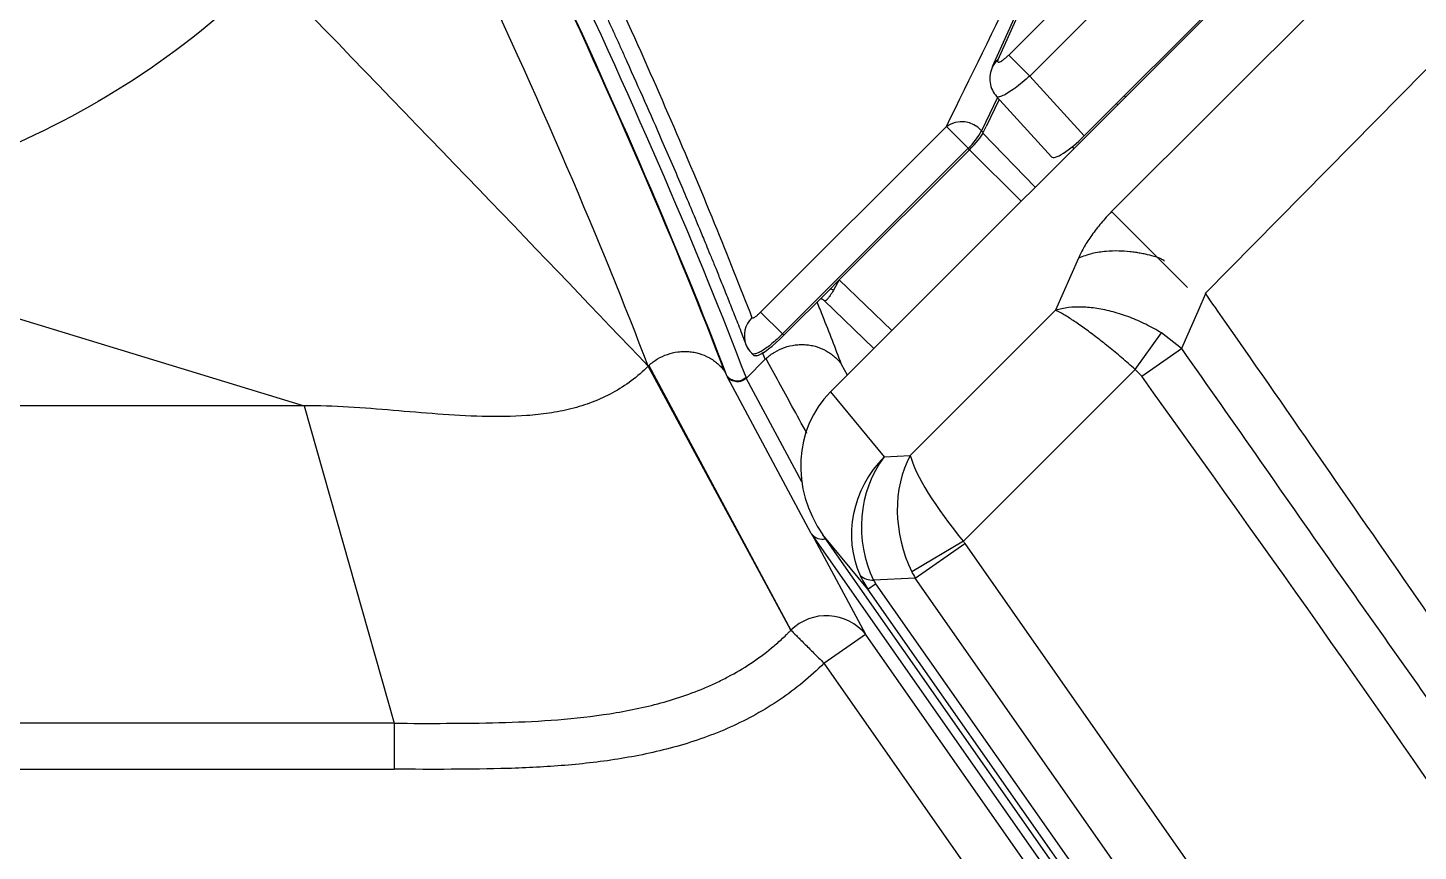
# Model space of a CAD drawing. Extents: x 527 to 611, y 788 to 934.
# Drawn here: x 585.13 to 591.97, y 811.44 to 815.49 of the extents above; entities that cross this region are included whole.
import ezdxf

# ---------------------------------------------------------------- set-up
doc = ezdxf.new("R2010")
doc.units = 0
doc.header["$MEASUREMENT"] = 0
doc.layers.add('1', color=4, linetype='Continuous')
doc.layers.add('GEOMETRY', color=4, linetype='Continuous', lineweight=25)

# ---------------------------------------------------------------- blocks, each defined once
blk = doc.blocks.new('2026_FLASH')
at = {"layer": 'GEOMETRY'}
for p, q in [((74.0356, 22.4205), (61.9995, 10.3844)), ((62.8778, 12.0447), (72.3753, 21.5422)), ((72.4788, 21.4387), (62.9813, 11.9412)), ((63.2501, 11.6463), (72.7737, 21.1699)), ((73.1472, 21.0353), (63.3847, 11.2729)), ((73.4982, 20.6647), (63.8453, 10.8692)), ((63.9384, 14.5447), (62.7969, 11.9858)), ((63.9663, 14.58), (62.8249, 12.0211)), ((62.8778, 12.0447), (62.9813, 11.9412)), ((62.9813, 11.9412), (63.2501, 11.6463)), ((62.8223, 11.8348), (62.7442, 11.6718)), ((62.8314, 11.8248), (62.7672, 11.6928)), ((62.8168, 11.8408), (63.088, 11.5434)), ((63.4091, 11.8054), (63.415, 11.7999)), ((63.4537, 11.8386), (63.448, 11.8442)), ((61.6559, 10.7777), (62.5705, 11.6924)), ((62.678, 11.5849), (62.5705, 11.6924)), ((62.7442, 11.6718), (62.7526, 11.6634)), ((62.7507, 11.6598), (63.0087, 11.3936)), ((62.7526, 11.6634), (62.7672, 11.6928)), ((62.678, 11.5849), (61.7634, 10.6703)), ((62.0315, 10.9251), (62.6846, 11.5782)), ((62.6846, 11.5782), (62.678, 11.5849)), ((62.6846, 11.5782), (62.939, 11.3239)), ((63.1897, 11.5917), (63.198, 11.5829)), ((56.3268, 11.2574), (59.4069, 10.3166)), ((63.2214, 11.0438), (63.1081, 10.7868)), ((61.77, 10.6636), (61.9964, 10.89)), ((61.9964, 10.89), (62.0315, 10.9251)), ((62.035, 10.9227), (62.0145, 10.8855)), ((62.0421, 10.9369), (62.035, 10.9227)), ((62.0427, 10.9363), (62.3021, 10.687)), ((61.9514, 10.845), (61.9553, 10.8434)), ((61.9706, 10.8339), (61.9552, 10.8432)), ((61.9689, 10.8348), (62.2142, 10.5991)), ((61.9706, 10.8339), (61.9692, 10.8352)), ((61.7634, 10.6703), (61.6559, 10.7777)), ((62.3928, 10.0715), (63.1081, 10.7868)), ((61.7634, 10.6703), (61.77, 10.6636)), ((63.5004, 10.4954), (63.6306, 10.6754)), ((63.7282, 10.5991), (63.6306, 10.6754)), ((61.6121, 10.5741), (61.6222, 10.5639)), ((61.6786, 10.5455), (61.6657, 10.5785)), ((63.5327, 10.4622), (63.7282, 10.5991)), ((61.8048, 9.2105), (61.1019, 10.5116)), ((61.1057, 10.5153), (61.805, 9.2107)), ((61.4779, 10.4864), (61.4896, 10.4647)), ((61.5857, 10.4527), (61.6786, 10.5455)), ((62.0832, 10.468), (62.0544, 10.5206)), ((63.5004, 10.4954), (62.6542, 9.6491)), ((63.5327, 10.4622), (63.5004, 10.4954)), ((61.9053, 9.6877), (61.4924, 10.4581)), ((61.8585, 9.941), (61.5848, 10.4517)), ((61.9995, 10.3844), (62.2644, 10.0654)), ((59.4069, 10.3166), (57.7621, 10.3166)), ((59.4069, 10.3166), (59.8511, 8.7519)), ((62.2644, 10.0654), (62.3928, 10.0715)), ((61.9084, 9.6834), (62.1723, 9.1911)), ((64.4327, 6.0783), (61.9084, 9.6834)), ((62.1843, 9.4132), (61.9622, 9.6806)), ((64.4454, 6.1342), (61.9622, 9.6806)), ((62.6542, 9.6491), (62.4002, 9.499)), ((62.4175, 9.4667), (62.6616, 9.6376)), ((62.6616, 9.6376), (64.8945, 6.4487)), ((62.4175, 9.4667), (62.2124, 9.457)), ((64.6504, 6.2777), (62.4175, 9.4667)), ((62.1843, 9.4132), (62.2224, 9.4399)), ((64.4688, 6.1506), (62.1843, 9.4132)), ((62.2224, 9.4399), (64.5069, 6.1773)), ((61.9676, 9.0478), (62.1723, 9.1911)), ((64.3785, 6.0403), (62.1723, 9.1911)), ((61.9678, 9.0479), (64.174, 5.8971)), ((59.8511, 8.7519), (42.46, 8.7519)), ((42.46, 8.5253), (59.8511, 8.5253))]:
    blk.add_line(p, q, dxfattribs=at)
at = {"layer": 'GEOMETRY', "flags": 128}
blk.add_lwpolyline([(63.8502, 10.876), (63.8086, 10.7817), (63.7282, 10.5991)], dxfattribs=at)
at = {"layer": 'GEOMETRY'}
for centre, radius, start, end in [((62.8804, 11.9483), 0.0915, 127.3636, 155.8422), ((62.6456, 11.5828), 0.1328, 42.07758, 124.42487), ((62.4564, 11.8222), 0.3247, 313.03303, 332.40459), ((61.6975, 10.6616), 0.1221, 133.64055, 201.02716), ((61.695, 10.6614), 0.1197, 201.37105, 224.82518), ((61.5401, 10.5019), 0.0628, 216.37671, 314.45595), ((62.2101, 9.556), 0.099, 229.77831, 271.3514), ((61.9797, 9.0327), 0.2494, 39.43447, 134.45841)]:
    blk.add_arc(centre, radius, start, end, dxfattribs=at)
for centre, major_axis, ratio, start_param, end_param in [((0.401, 95.4297), (-61.0395, 87.3372), 0.051723, 3.344071, 3.431339), ((0.6055, 95.5729), (-61.2164, 87.5138), 0.051607, 3.344276, 3.431297), ((0.5745, 95.6186), (-61.2528, 87.5658), 0.051607, 3.343462, 3.430964), ((0.6256, 95.6544), (-61.2971, 87.61), 0.051579, 3.343451, 3.430953), ((62.6675, 11.5954), (0.0884, 0.0884), 0.194389, 4.712389, 5.759587), ((63.2209, 11.6758), (0.1327, 0.1328), 0.221015, 3.131314, 4.711142), ((61.746, 10.6877), (0.1237, 0.1237), 0.194389, 3.483166, 4.712389), ((62.3969, 9.9756), (0.3645, -0.4388), 0.920287, 3.226571, 4.623069), ((62.7347, 9.7296), (-0.1346, 0.5127), 0.746474, 0.664097, 1.834444), ((62.7347, 9.7296), (-0.3354, 0.4069), 0.214989, 0.421151, 1.591498), ((62.6062, 9.7235), (0.3552, 0.3876), 0.919446, 1.530803, 2.771426), ((62.6062, 9.7235), (0.0185, 0.5251), 0.864326, 0.892781, 2.133404), ((61.7066, 9.5351), (0.1291, -0.2409), 0.914568, 1.700566, 1.72002), ((61.955, 9.7259), (0.0323, -0.0602), 0.914568, 4.861612, 6.086012), ((62.8525, 9.7352), (0.2213, 0.0104), 0.846462, 3.562615, 3.63289), ((62.6836, 9.6303), (0.5733, -0.0515), 0.813707, 3.576871, 3.732746), ((62.3943, 9.4278), (0.1858, -0.073), 0.456183, 3.588425, 3.7443), ((62.8525, 9.7352), (-0.0248, 0.5244), 0.966078, 1.991819, 2.062094)]:
    blk.add_ellipse(centre, major_axis=major_axis, ratio=ratio, start_param=start_param, end_param=end_param, dxfattribs=at)
for points, knots in [([(62.5705, 11.6924), (62.6896, 11.9346), (62.8621, 12.2852), (63.0519, 12.6903), (63.1287, 12.8563), (63.1572, 12.9183), (63.1661, 12.9377), (63.175, 12.9571), (63.1839, 12.9765), (63.1928, 12.9959), (63.2033, 13.019), (63.2179, 13.0509), (63.2385, 13.0963), (63.2658, 13.1566), (63.2998, 13.2317), (63.3402, 13.3219), (63.391, 13.4357), (63.4528, 13.5756), (63.5265, 13.7439), (63.6089, 13.9344), (63.6998, 14.1474), (63.7626, 14.2974), (63.7956, 14.3761)], [0, 0, 0, 0, 0.277448, 0.401582, 0.4566, 0.463822, 0.471049, 0.478281, 0.485516, 0.492756, 0.499999, 0.511403, 0.528309, 0.550718, 0.578629, 0.612043, 0.650958, 0.70492, 0.766805, 0.836613, 0.914345, 1, 1, 1, 1]), ([(60.6982, 12.8613), (60.791, 12.662), (60.9761, 12.2642), (61.2173, 11.7187), (61.4335, 11.2086), (61.5534, 10.9027), (61.6132, 10.75)], [0, 0, 0, 0, 0.2514956, 0.5020024, 0.7514962, 1, 1, 1, 1]), ([(60.6693, 12.7247), (60.6896, 12.6816), (60.7278, 12.6001), (60.7805, 12.487), (60.8259, 12.3889), (60.8642, 12.3056), (60.8958, 12.2364), (60.9229, 12.1768), (60.9478, 12.1222), (60.9723, 12.0678), (61.0185, 11.9652), (61.0849, 11.8163), (61.1588, 11.648), (61.2203, 11.5058), (61.2699, 11.39), (61.3162, 11.2806), (61.3503, 11.1989), (61.3748, 11.1399), (61.3922, 11.0977), (61.4126, 11.0482), (61.4357, 10.9914), (61.4613, 10.9282), (61.4892, 10.8586), (61.5191, 10.7833), (61.5511, 10.7018), (61.5725, 10.6463), (61.5836, 10.6174)], [0, 0, 0, 0, 0.053666, 0.101418, 0.143256, 0.179178, 0.209187, 0.23357, 0.257409, 0.281544, 0.305973, 0.395006, 0.484381, 0.541256, 0.598119, 0.652637, 0.703068, 0.720813, 0.742265, 0.76769, 0.797087, 0.830456, 0.867095, 0.907565, 0.951867, 1, 1, 1, 1]), ([(62.7976, 11.9871), (62.7931, 11.9747), (62.7839, 11.9495), (62.7845, 11.9085), (62.7952, 11.8702), (62.8103, 11.8505), (62.8176, 11.8408)], [0, 0, 0, 0, 0.245978, 0.500738, 0.754869, 1, 1, 1, 1]), ([(62.8249, 12.0211), (62.824, 12.0186), (62.8222, 12.0137), (62.8234, 12.0098), (62.8274, 12.0087), (62.8343, 12.0108), (62.8434, 12.0158), (62.8542, 12.0235), (62.8661, 12.0333), (62.8739, 12.0409), (62.8778, 12.0447)], [0, 0, 0, 0, 0.1250579, 0.2500716, 0.3750469, 0.5, 0.6249531, 0.7499284, 0.8749421, 1, 1, 1, 1]), ([(62.9813, 11.9412), (62.9691, 11.9303), (62.9446, 11.9086), (62.9081, 11.8804), (62.8751, 11.8581), (62.8472, 11.843), (62.8277, 11.8372), (62.8175, 11.8371), (62.8169, 11.8413), (62.8168, 11.8418)], [0, 0, 0, 0, 0.163611, 0.327222, 0.490833, 0.654444, 0.818055, 0.981666, 1, 1, 1, 1]), ([(63.3847, 11.2729), (63.367, 11.2543), (63.3313, 11.2169), (63.2862, 11.1579), (63.2478, 11.099), (63.2302, 11.0623), (63.2214, 11.0438)], [0, 0, 0, 0, 0.247638, 0.499961, 0.747882, 1, 1, 1, 1]), ([(63.6456, 11.0292), (63.6398, 11.0331), (63.6246, 11.0437), (63.5911, 11.0534), (63.557, 11.062), (63.5265, 11.0681), (63.5007, 11.0724), (63.4654, 11.0768), (63.4163, 11.08), (63.3539, 11.0779), (63.2854, 11.0677), (63.2435, 11.052), (63.2214, 11.0438)], [0, 0, 0, 0, 0.045569, 0.120768, 0.212935, 0.267923, 0.318174, 0.381265, 0.499393, 0.644193, 0.812633, 1, 1, 1, 1]), ([(62.0145, 10.8855), (62.012, 10.8869), (62.0068, 10.8898), (62.0007, 10.8917), (61.9971, 10.8917), (61.9966, 10.8905), (61.9964, 10.89)], [0, 0, 0, 0, 0.270236, 0.562406, 0.789725, 1, 1, 1, 1]), ([(62.0315, 10.9251), (62.0336, 10.9273), (62.0372, 10.9313), (62.0406, 10.9352), (62.0421, 10.9369)], [0, 0, 0, 0, 0.562162, 1, 1, 1, 1]), ([(62.035, 10.9227), (62.0345, 10.9231), (62.0335, 10.9241), (62.0323, 10.925), (62.0316, 10.9254), (62.0315, 10.9252), (62.0315, 10.9251)], [0, 0, 0, 0, 0.240903, 0.5, 0.759097, 1, 1, 1, 1]), ([(62.0544, 10.5206), (62.0245, 10.598), (61.9861, 10.6974), (61.9436, 10.8042), (61.9342, 10.8278)], [0, 0, 0, 0, 0.779177, 1, 1, 1, 1]), ([(62.0145, 10.8855), (62.0088, 10.8763), (61.9989, 10.8602), (61.9867, 10.8438), (61.977, 10.8342), (61.9726, 10.834), (61.9706, 10.8339)], [0, 0, 0, 0, 0.299204, 0.525781, 0.772027, 1, 1, 1, 1]), ([(63.8466, 10.8678), (63.8781, 10.8228), (64.5631, 9.8451), (65.309, 8.7432), (66.0929, 7.6703), (66.2132, 7.4747), (66.313, 7.387), (66.4305, 7.3441), (66.5641, 7.3419), (67.033, 7.3595), (67.6026, 7.3453), (68.1235, 7.3466), (68.2698, 7.3469)], [0, 0, 0, 0, 0.026486, 0.575077, 0.64036, 0.667105, 0.685152, 0.703185, 0.726026, 0.749032, 0.929522, 1, 1, 1, 1]), ([(61.6132, 10.75), (61.6146, 10.7492), (61.6173, 10.7476), (61.6291, 10.7545), (61.6427, 10.7651), (61.6515, 10.7735), (61.6559, 10.7777)], [0, 0, 0, 0, 0.279758, 0.559352, 0.77969, 1, 1, 1, 1]), ([(63.6306, 10.6754), (63.6051, 10.69), (63.5543, 10.7193), (63.4734, 10.754), (63.3919, 10.7804), (63.3128, 10.7972), (63.2389, 10.804), (63.1699, 10.8015), (63.1283, 10.793), (63.1083, 10.7869), (63.1081, 10.7868)], [0, 0, 0, 0, 0.14205, 0.284106, 0.428901, 0.573703, 0.71155, 0.8494, 0.998398, 1, 1, 1, 1]), ([(63.5004, 10.4954), (63.4784, 10.5147), (63.4344, 10.5534), (63.3691, 10.6075), (63.3068, 10.6568), (63.248, 10.7006), (63.1942, 10.7378), (63.1463, 10.7677), (63.1199, 10.7815), (63.1083, 10.7867), (63.1081, 10.7868)], [0, 0, 0, 0, 0.14205, 0.284106, 0.422724, 0.561349, 0.705372, 0.8494, 0.998398, 1, 1, 1, 1]), ([(61.5836, 10.6175), (61.588, 10.6084), (61.5965, 10.5904), (61.611, 10.5777), (61.6181, 10.5714)], [0, 0, 0, 0, 0.5069739, 1, 1, 1, 1]), ([(61.6823, 10.5491), (61.6955, 10.5613), (61.7098, 10.5719), (61.7403, 10.5902), (61.7567, 10.598), (61.7904, 10.6097), (61.8077, 10.6138), (61.8342, 10.6172), (61.8432, 10.6179), (61.8608, 10.6184), (61.8784, 10.6179), (61.8958, 10.6156), (61.9131, 10.6124), (61.9217, 10.6104), (61.9469, 10.6029), (61.9628, 10.5962), (61.9855, 10.5837), (61.9929, 10.5791), (62.007, 10.5692), (62.0137, 10.5639), (62.0265, 10.5527), (62.0325, 10.5467), (62.0411, 10.5373), (62.0439, 10.5341), (62.0493, 10.5275), (62.052, 10.524), (62.0544, 10.5206)], [0, 0, 0, 0, 0.125, 0.125, 0.25, 0.25, 0.375, 0.375, 0.4375, 0.4375, 0.5, 0.5625, 0.5625, 0.625, 0.625, 0.75, 0.75, 0.8125, 0.8125, 0.875, 0.875, 0.9375, 0.9375, 0.96875, 0.96875, 1, 1, 1, 1]), ([(61.1057, 10.5153), (61.1189, 10.5274), (61.1331, 10.5381), (61.1637, 10.5563), (61.1802, 10.564), (61.2138, 10.5757), (61.2311, 10.5798), (61.2577, 10.5833), (61.2666, 10.5839), (61.2843, 10.5844), (61.3019, 10.5839), (61.3193, 10.5816), (61.3366, 10.5784), (61.3453, 10.5763), (61.3704, 10.5688), (61.3863, 10.5621), (61.409, 10.5496), (61.4164, 10.545), (61.4305, 10.5351), (61.4372, 10.5298), (61.45, 10.5185), (61.4561, 10.5126), (61.4646, 10.5031), (61.4674, 10.4999), (61.4728, 10.4933), (61.4754, 10.4899), (61.4779, 10.4864)], [0, 0, 0, 0, 0.125, 0.125, 0.25, 0.25, 0.375, 0.375, 0.4375, 0.4375, 0.5, 0.5625, 0.5625, 0.625, 0.625, 0.75, 0.75, 0.8125, 0.8125, 0.875, 0.875, 0.9375, 0.9375, 0.96875, 0.96875, 1, 1, 1, 1]), ([(61.6374, 10.563), (61.6332, 10.562), (61.6263, 10.5605), (61.6238, 10.5635), (61.6229, 10.5646)], [0, 0, 0, 0, 0.625983, 1, 1, 1, 1]), ([(61.8839, 10.1804), (61.8593, 10.2253), (61.7919, 10.348), (61.7249, 10.471), (61.6823, 10.5491)], [0, 0, 0, 0, 0.365323, 1, 1, 1, 1]), ([(63.7282, 10.5991), (63.8573, 10.4148), (64.1155, 10.0463), (64.5448, 9.4313), (65.0222, 8.7584), (65.5421, 8.0234), (65.9057, 7.5066), (66.1076, 7.1946), (66.1735, 7.146), (66.2502, 7.1094), (66.3057, 7.0954), (66.505, 7.0907), (66.8202, 7.0971), (67.2802, 7.0954), (67.7402, 7.096), (68.1392, 7.0958), (68.3848, 7.0958), (68.477, 7.0958), (68.477, 7.0958)], [0, 0, 0, 0, 0.103116, 0.206231, 0.343732, 0.481234, 0.618708, 0.633637, 0.651156, 0.655188, 0.672643, 0.676676, 0.746861, 0.817117, 0.887453, 0.957747, 1, 1, 1, 1, 1]), ([(61.1019, 10.5116), (61.076, 10.4857), (61.0205, 10.4374), (60.9277, 10.3779), (60.8274, 10.3322), (60.7222, 10.2996), (60.6142, 10.2785), (60.4683, 10.2628), (60.2847, 10.2612), (60.0652, 10.2747), (59.8461, 10.2939), (59.6268, 10.3112), (59.4802, 10.3166), (59.4069, 10.3166)], [0, 0, 0, 0, 0.0625, 0.125, 0.1875, 0.25, 0.3125, 0.375, 0.5, 0.625, 0.75, 0.875, 1, 1, 1, 1]), ([(61.5848, 10.4517), (61.5815, 10.4487), (61.578, 10.4461), (61.5705, 10.4416), (61.5664, 10.4397), (61.5539, 10.4353), (61.545, 10.4341), (61.532, 10.435), (61.5277, 10.4357), (61.5193, 10.4381), (61.5154, 10.4397), (61.5041, 10.4457), (61.4974, 10.4514), (61.4924, 10.4581)], [0, 0, 0, 0, 0.125, 0.125, 0.25, 0.25, 0.5, 0.5, 0.625, 0.625, 0.75, 0.75, 1, 1, 1, 1]), ([(68.477, 6.8572), (68.2989, 6.8552), (67.9427, 6.8513), (67.4087, 6.8335), (66.8749, 6.833), (66.4822, 6.8388), (66.2332, 6.874), (66.1296, 6.9108), (66.0332, 6.9635), (65.9135, 7.061), (65.7834, 7.2125), (65.6435, 7.4125), (65.5152, 7.621), (64.8302, 8.6506), (64.1577, 9.5896), (63.5327, 10.4622)], [0, 0, 0, 0, 0.078909, 0.157865, 0.236733, 0.31552, 0.331669, 0.347818, 0.363966, 0.380112, 0.41596, 0.451997, 0.488252, 0.524399, 1, 1, 1, 1]), ([(59.8511, 8.7519), (59.937, 8.7519), (60.0231, 8.7516), (60.195, 8.7522), (60.281, 8.753), (60.4528, 8.7575), (60.5386, 8.7612), (60.7101, 8.7735), (60.7957, 8.7821), (60.9666, 8.807), (61.051, 8.8231), (61.2168, 8.8656), (61.2982, 8.8919), (61.3975, 8.9336), (61.4172, 8.9424), (61.4564, 8.9609), (61.4758, 8.9707), (61.5332, 9.001), (61.5702, 9.023), (61.6417, 9.0703), (61.6762, 9.0958), (61.7259, 9.1368), (61.7422, 9.1509), (61.766, 9.1727), (61.7779, 9.1838), (61.7895, 9.1952), (61.7972, 9.2028), (61.8011, 9.2067), (61.8048, 9.2105)], [0, 0, 0, 0, 0.125, 0.125, 0.25, 0.25, 0.375, 0.375, 0.5, 0.5, 0.625, 0.625, 0.75, 0.75, 0.78125, 0.78125, 0.8125, 0.8125, 0.875, 0.875, 0.9375, 0.9375, 0.96875, 0.96875, 0.984375, 0.992187, 0.992187, 1, 1, 1, 1]), ([(61.805, 9.2107), (61.8117, 9.204), (61.8208, 9.1949), (61.8428, 9.1729), (61.8558, 9.1599), (61.8845, 9.1312), (61.9003, 9.1154), (61.9333, 9.0824), (61.9506, 9.0651), (61.9678, 9.0479)], [0, 0, 0, 0, 0.25, 0.25, 0.5, 0.5, 0.75, 0.75, 1, 1, 1, 1]), ([(61.9676, 9.0477), (61.9008, 8.981), (61.8288, 8.9216), (61.7132, 8.8431), (61.6734, 8.8187), (61.5914, 8.7732), (61.5491, 8.7521), (61.4206, 8.6946), (61.3328, 8.6636), (61.1539, 8.6131), (61.0627, 8.5936), (60.9242, 8.5709), (60.8776, 8.5643), (60.7846, 8.5532), (60.7381, 8.5486), (60.5983, 8.537), (60.5051, 8.5324), (60.225, 8.5238), (60.038, 8.5253), (59.8511, 8.5253)], [0, 0, 0, 0, 0.125, 0.125, 0.1875, 0.1875, 0.25, 0.25, 0.375, 0.375, 0.5, 0.5, 0.5625, 0.5625, 0.625, 0.625, 0.75, 0.75, 1, 1, 1, 1]), ([(59.8511, 8.7519), (59.8511, 8.7419), (59.8511, 8.7288), (59.8511, 8.6977), (59.8511, 8.6796), (59.8511, 8.6397), (59.8511, 8.6179), (59.8511, 8.5726), (59.8511, 8.5489), (59.8511, 8.5253)], [0, 0, 0, 0, 0.25, 0.25, 0.5, 0.5, 0.75, 0.75, 1, 1, 1, 1])]:
    blk.add_open_spline(points, degree=3, knots=knots, dxfattribs=at)
for points in [[(59.2289, 12.4594), (59.039, 12.2695), (58.6217, 11.927), (57.9075, 11.5453), (57.1327, 11.3102), (56.5954, 11.2574), (56.3268, 11.2574)], [(59.2289, 12.4594), (59.9866, 11.6768), (60.6121, 11.0264), (61.1019, 10.5116)], [(63.7586, 10.8989), (63.7196, 10.938), (63.6414, 11.0161), (63.5323, 11.1253), (63.44, 11.2176), (63.4031, 11.2544), (63.3847, 11.2729)], [(61.7634, 10.6703), (61.7548, 10.6618), (61.7376, 10.6448), (61.7113, 10.622), (61.6861, 10.6024), (61.663, 10.5869), (61.643, 10.5762), (61.627, 10.5708), (61.6153, 10.5705), (61.6118, 10.5748), (61.6101, 10.577)], [(61.6786, 10.5455), (61.6798, 10.5467), (61.6811, 10.5479), (61.6823, 10.5491)], [(61.1019, 10.5116), (61.1031, 10.5128), (61.1044, 10.5141), (61.1057, 10.5152)], [(61.4896, 10.4647), (61.4905, 10.4625), (61.4915, 10.4603), (61.4924, 10.4581)], [(61.5857, 10.4527), (61.5852, 10.4542), (61.5846, 10.4557), (61.5841, 10.4571)], [(61.5848, 10.4517), (61.5851, 10.452), (61.5854, 10.4523), (61.5857, 10.4527)]]:
    blk.add_open_spline(points, degree=3, dxfattribs=at)

msp = doc.modelspace()

# ---------------------------------------------------------------- block references
at = {"layer": '1'}
msp.add_blockref('2026_FLASH', (527.0792, 803.3138), dxfattribs=at)

doc.saveas('drawing.dxf')
